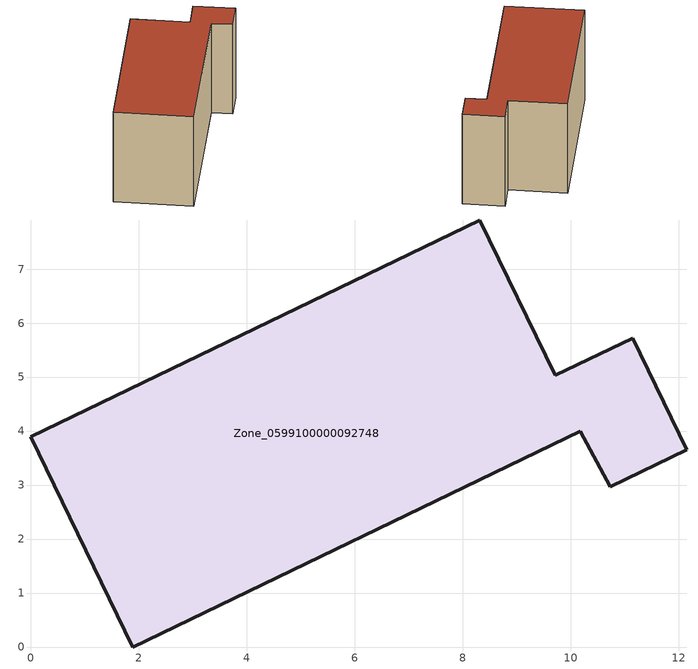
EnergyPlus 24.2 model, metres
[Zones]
Zone_0599100000092748
 floor ground (C_G): 10.18,4 1.89,0 0,3.89 8.32,7.91 9.72,5.03 11.15,5.72 12.15,3.65 10.73,2.97 z0
 wall outside (C_F): 8.32,7.91 0,3.89 1.89,0 10.18,4 10.73,2.97 12.15,3.65 11.15,5.72 9.72,5.03 8.32,7.91 z0:5.67
 roof outside (C_R): 9.72,5.03 8.32,7.91 0,3.89 1.89,0 10.18,4 10.73,2.97 12.15,3.65 11.15,5.72 z5.67
[BUILDING]
Pand.0599100000092748: North Axis=0; Terrain=City; Loads Convergence Tolerance Value=0.04; Temperature Convergence Tolerance Value=0.4; Solar Distribution=FullExterior; Maximum Number of Warmup Days=25; Minimum Number of Warmup Days=1
[Site:Location]
Rotterdam.The.Hague.AP_ZH_NLD Design_Conditions: Latitude=51.96; Longitude=4.45; Time Zone=1; Elevation=-4.5
[SITE:GROUNDTEMPERATURE:BUILDINGSURFACE]
18, 18, 18, 18, 18, 18, 18, 18, 18, 18, 18, 18
[MATERIAL] Thermal Absorptance=0.9; Solar Absorptance=0.7; Visible Absorptance=0.7
Name | Roughness | Thickness | Conductivity | Density | Specific Heat
G.TI.1946-1964 | MediumSmooth | 0.15 | 1 | 540 | 1210
F.TI.1946-1964 | Rough | 0.3 | 0.857143 | 1920 | 840
R.TI.1946-1964 | MediumRough | 0.2 | 0.277778 | 1500 | 1000
[CONSTRUCTION]
C_G: G.TI.1946-1964
C_F: F.TI.1946-1964
C_R: R.TI.1946-1964
[ZONE]
Zone_0599100000092748: Type=1; Multiplier=1; Ceiling Height=Autocalculate; Volume=Autocalculate; Floor Area=autocalculate; Part of Total Floor Area=Yes
[ZONEINFILTRATION:DESIGNFLOWRATE]
Infil_Zone_0599100000092748: Zone or ZoneList or Space or SpaceList=Zone_0599100000092748; Schedule=AlwaysOn; Design Flow Rate Calculation Method=Flow/Area; Flow Rate per Floor Area=0.003; Constant Term Coefficient=1; Temperature Term Coefficient=0; Velocity Term Coefficient=0; Velocity Squared Term Coefficient=0
[HVACTEMPLATE:ZONE:IDEALLOADSAIRSYSTEM]
Zone_0599100000092748: Maximum Heating Supply Air Temperature=50; Minimum Cooling Supply Air Temperature=13; Maximum Heating Supply Air Humidity Ratio=0.0156; Minimum Cooling Supply Air Humidity Ratio=0.0077; Heating Limit=NoLimit; Cooling Limit=NoLimit; Dehumidification Control Type=ConstantSensibleHeatRatio; Cooling Sensible Heat Ratio=0.7; Dehumidification Setpoint=60; Humidification Control Type=None; Humidification Setpoint=30; Outdoor Air Method=None; Outdoor Air Flow Rate per Person=0.00944; Outdoor Air Flow Rate per Zone Floor Area=0; Outdoor Air Flow Rate per Zone=0; Demand Controlled Ventilation Type=None; Outdoor Air Economizer Type=NoEconomizer; Heat Recovery Type=None; Sensible Heat Recovery Effectiveness=0.7; Latent Heat Recovery Effectiveness=0.65
[ZONECONTROL:THERMOSTAT]
ThermostatControl_Zone_0599100000092748: Zone or ZoneList=Zone_0599100000092748; Control Type Schedule=DualSetpointControlType; Control 1=Thermostat_Zone_0599100000092748; Temperature Difference Between Cutout And Setpoint=0
[THERMOSTATSETPOINT:DUALSETPOINT]
Thermostat_Zone_0599100000092748: Heating Setpoint Temperature Schedule=HeatingSetpoint_Zone_0599100000092748; Cooling Setpoint Temperature Schedule=CoolingSetpoint_Zone_0599100000092748
[SCHEDULE:COMPACT]
HeatingSetpoint_Zone_0599100000092748: Through: 12/31, For: AllDays, Until: 24:00, 21
CoolingSetpoint_Zone_0599100000092748: Through: 12/31, For: AllDays, Until: 24:00, 24
DualSetpointControlType: Through: 12/31, For: AllDays, Until: 24:00, 4
AlwaysOn: Through: 12/31, For: AllDays, Until: 24:00, 1
